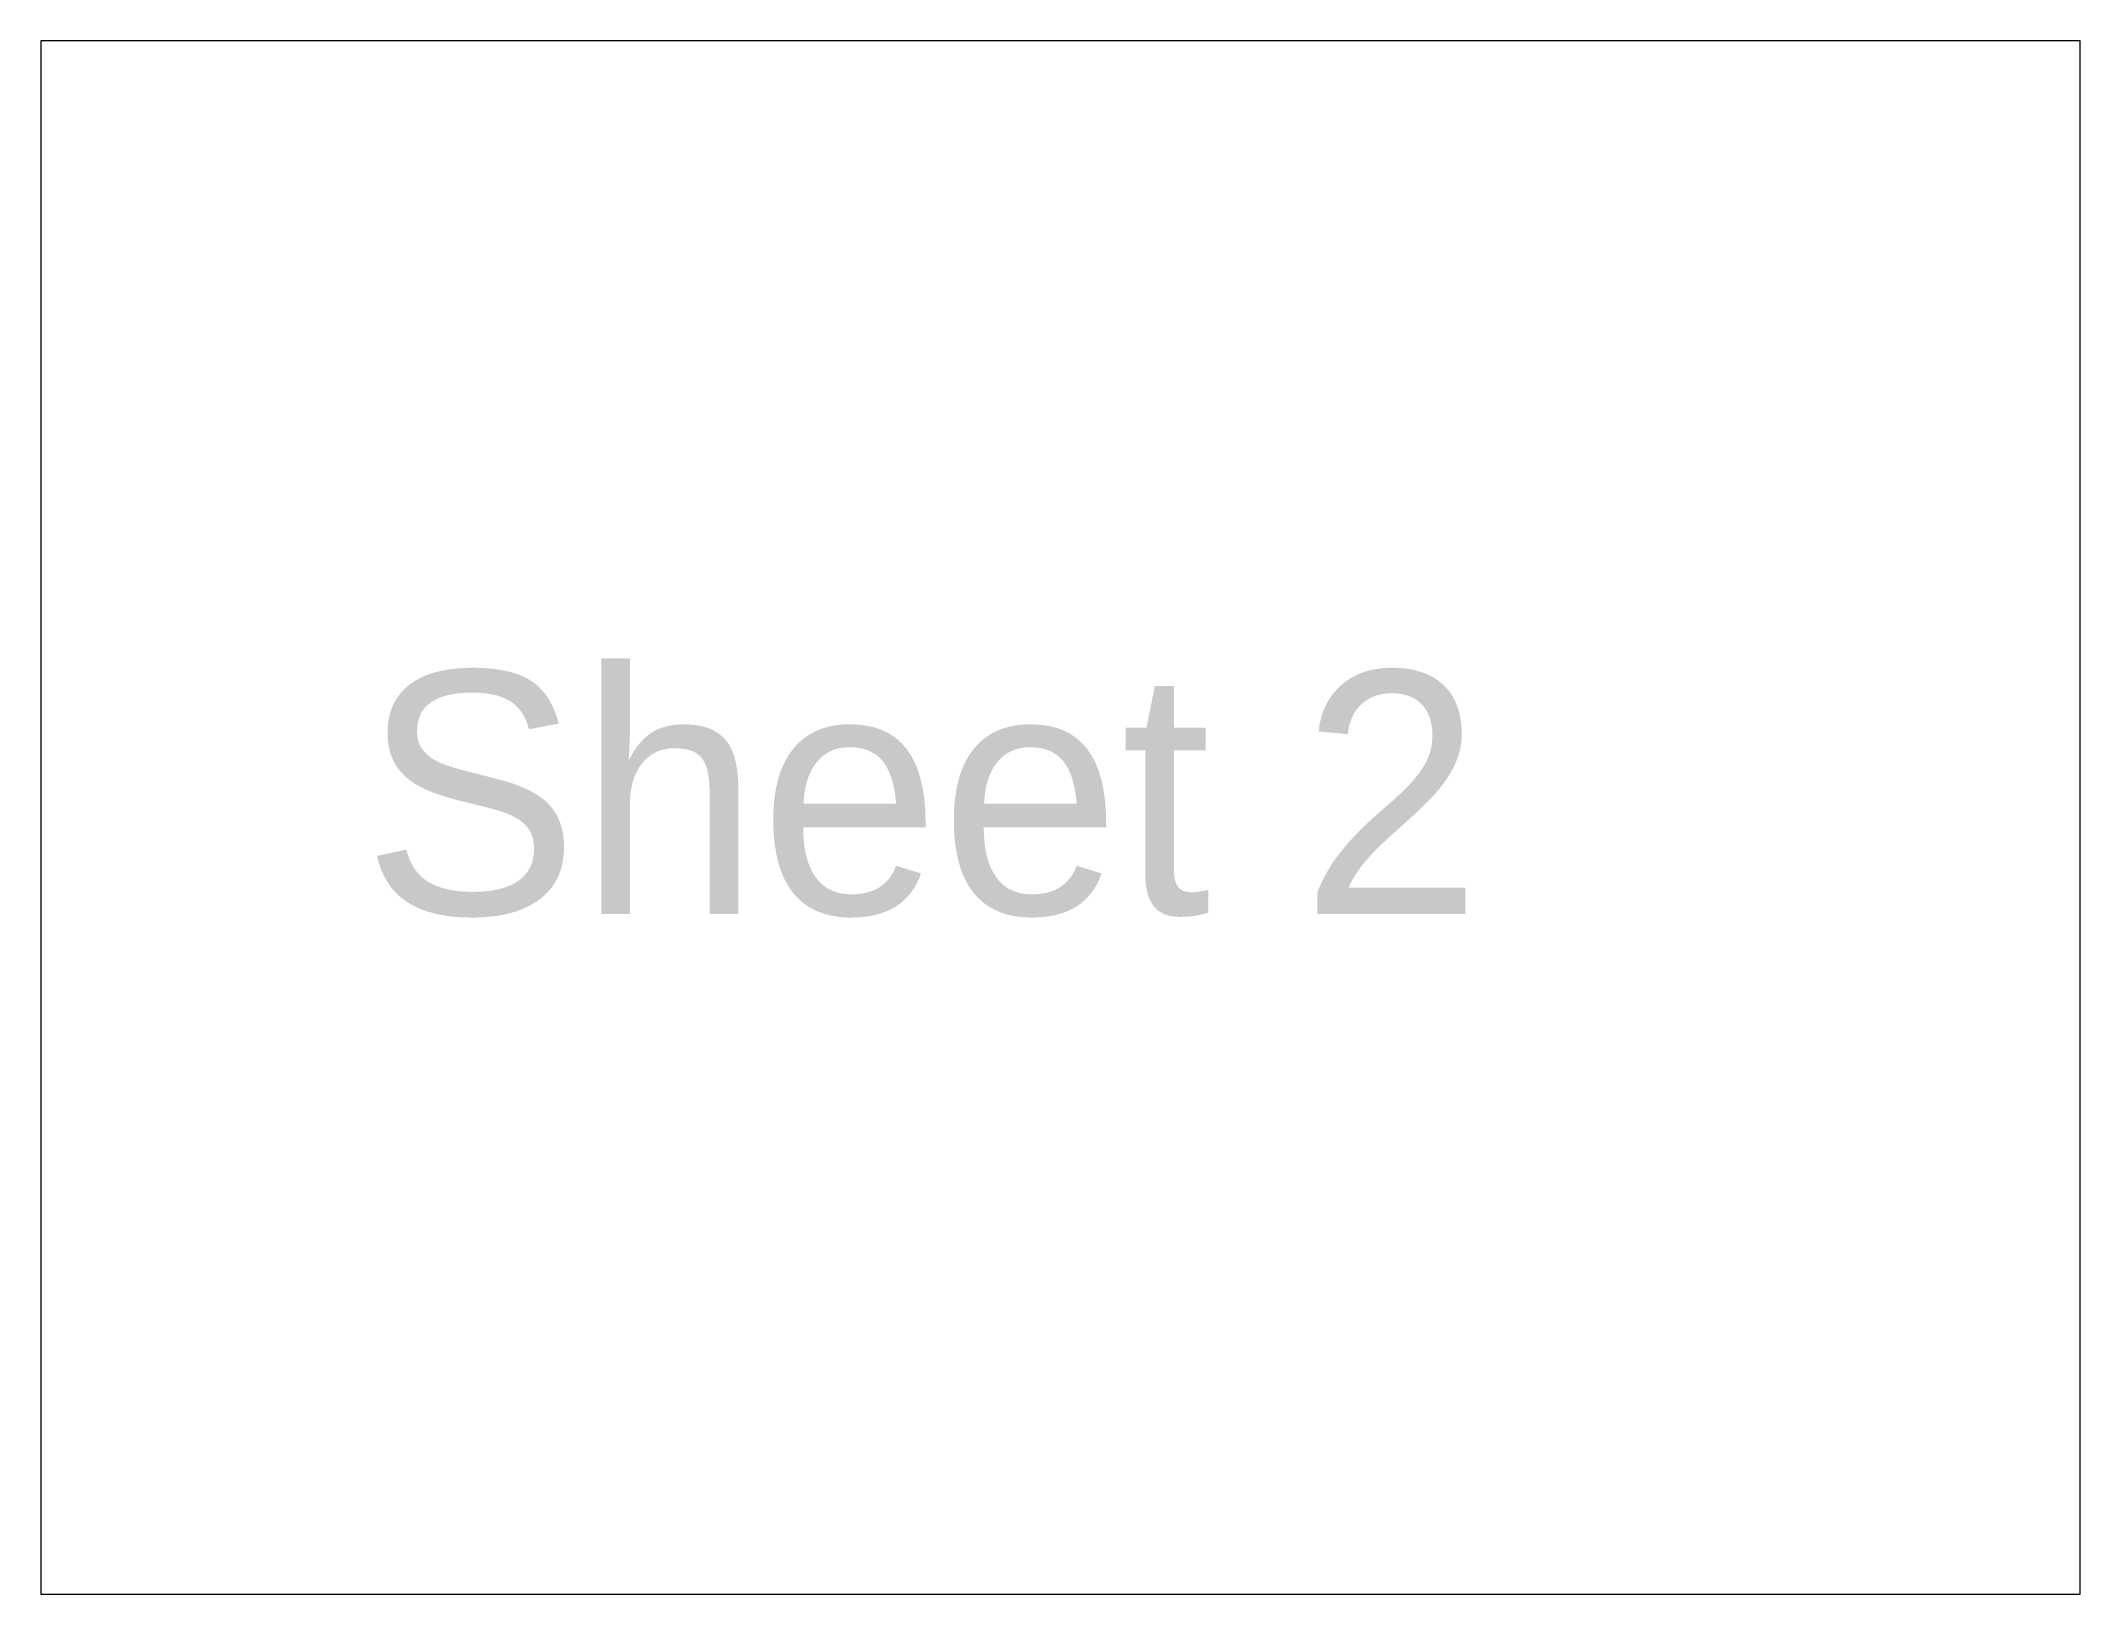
# Paper-space layout 'Sheet 2' of a CAD drawing. Header units: inches. Extents: x 1.05 to 9.45, y 0.8 to 7.2.
import ezdxf

# ---------------------------------------------------------------- set-up
doc = ezdxf.new("R2010")
doc.units = ezdxf.units.IN
doc.header["$MEASUREMENT"] = 0

psp = doc.layouts.new('Sheet 2')

# ---------------------------------------------------------------- texts
psp.add_text('Sheet 2', height=1).set_placement((2.3745, 3.6019))

# ---------------------------------------------------------------- viewports
at = {"layer": '0'}
psp.add_viewport(center=(5.25, 4), size=(8.4, 6.4), view_center_point=(6, 4.5), view_height=9.270136, dxfattribs=at)

doc.saveas('drawing.dxf')
